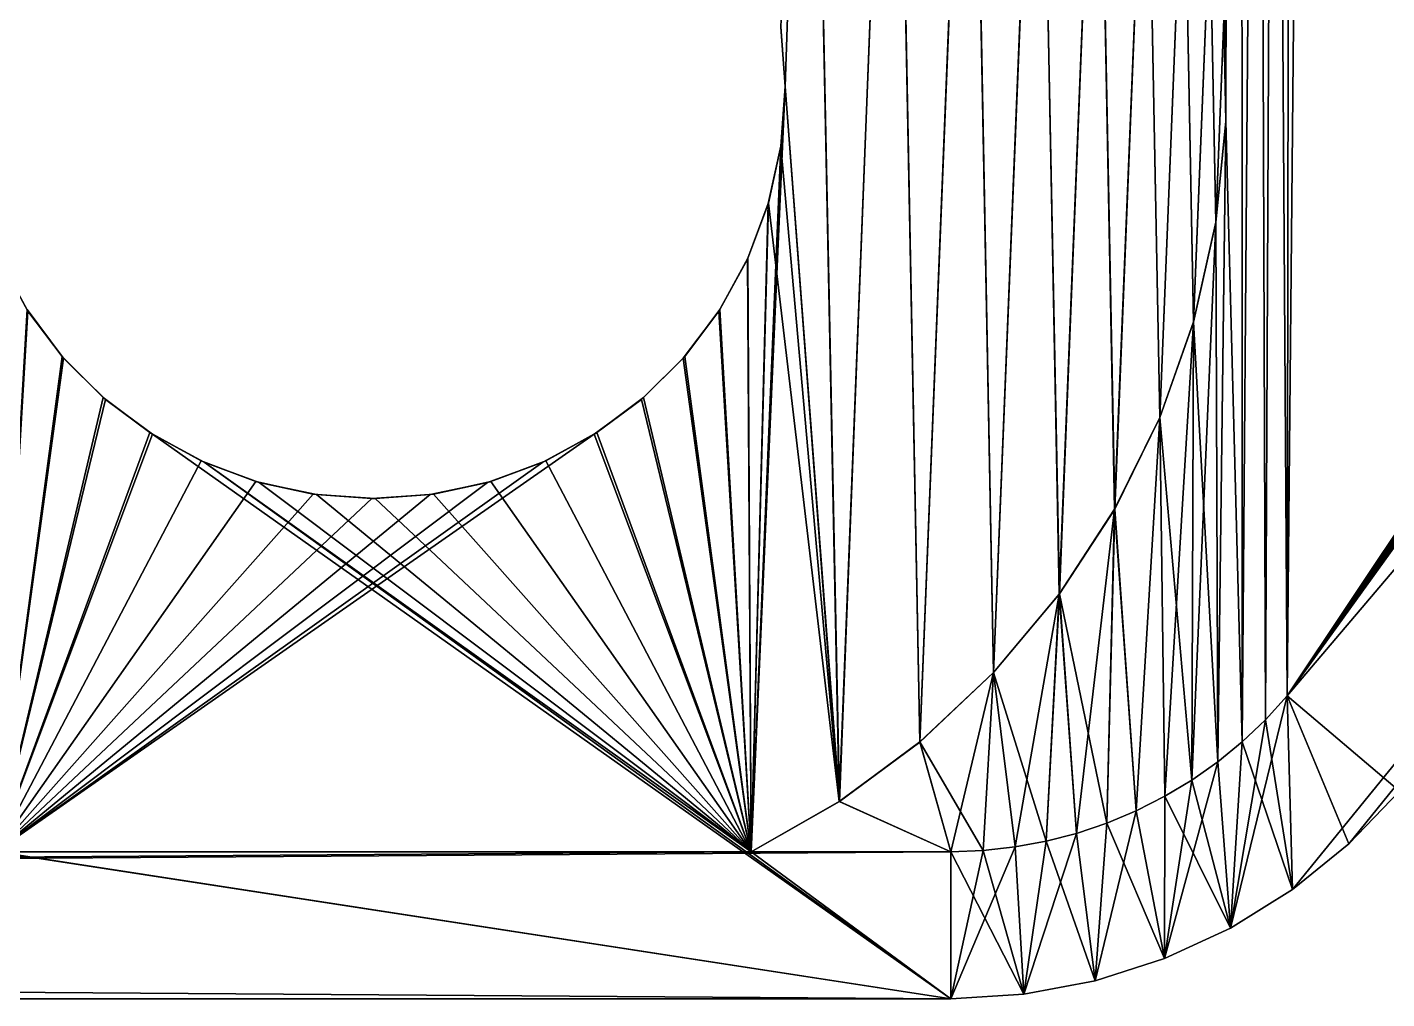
# Model space of a CAD drawing. Header units: metres. Extents: x -0.15 to 4.68, y -0.15 to 1.34.
# Drawn here: x 3.3967 to 3.6278, y -0.15 to 0.0151 of the extents above; entities that cross this region are included whole.
import ezdxf

# ---------------------------------------------------------------- set-up
doc = ezdxf.new("R2010")
doc.units = ezdxf.units.M
doc.header["$LTSCALE"] = 65.185185
for name, color, linetype in [('18', 7, 'CONTINUOUS'), ('19', 7, 'CONTINUOUS'), ('20', 7, 'CONTINUOUS'), ('21', 7, 'CONTINUOUS'), ('22', 7, 'CONTINUOUS'), ('23', 7, 'CONTINUOUS'), ('24', 7, 'CONTINUOUS'), ('60', 7, 'CONTINUOUS'), ('64', 7, 'CONTINUOUS'), ('69', 7, 'CONTINUOUS'), ('70', 7, 'CONTINUOUS'), ('72', 7, 'CONTINUOUS'), ('73', 7, 'CONTINUOUS'), ('74', 7, 'CONTINUOUS'), ('80', 7, 'CONTINUOUS'), ('83', 7, 'CONTINUOUS')]:
    doc.layers.add(name, color=color, linetype=linetype)

msp = doc.modelspace()

# ---------------------------------------------------------------- linework, layer by layer
at = {"layer": '18', "color": 2, "linetype": 'CONTINUOUS'}
for points in [[(3.6001, 0.01648, 0.585), (3.60011, 0.01643, 0.605), (3.60045, -0.00089, 0.585), (3.6001, 0.01648, 0.585)], [(3.60011, 0.01643, 0.605), (3.60044, -0.00093, 0.605), (3.60045, -0.00089, 0.585), (3.60011, 0.01643, 0.605)], [(3.60045, -0.00089, 0.585), (3.60044, -0.00093, 0.605), (3.59872, -0.01802, 0.585), (3.60045, -0.00089, 0.585)], [(3.60044, -0.00093, 0.605), (3.59872, -0.01806, 0.605), (3.59872, -0.01802, 0.585), (3.60044, -0.00093, 0.605)], [(3.59872, -0.01806, 0.605), (3.59493, -0.035, 0.605), (3.59495, -0.03497, 0.585), (3.59872, -0.01806, 0.605)], [(3.59872, -0.01802, 0.585), (3.59872, -0.01806, 0.605), (3.59495, -0.03497, 0.585), (3.59872, -0.01802, 0.585)], [(3.59493, -0.035, 0.605), (3.58921, -0.05124, 0.605), (3.58923, -0.0512, 0.585), (3.59493, -0.035, 0.605)], [(3.59495, -0.03497, 0.585), (3.59493, -0.035, 0.605), (3.58923, -0.0512, 0.585), (3.59495, -0.03497, 0.585)], [(3.58921, -0.05124, 0.605), (3.58153, -0.0668, 0.605), (3.58155, -0.06677, 0.585), (3.58921, -0.05124, 0.605)], [(3.58923, -0.0512, 0.585), (3.58921, -0.05124, 0.605), (3.58155, -0.06677, 0.585), (3.58923, -0.0512, 0.585)], [(3.58153, -0.0668, 0.605), (3.57213, -0.08124, 0.605), (3.57215, -0.08121, 0.585), (3.58153, -0.0668, 0.605)], [(3.58155, -0.06677, 0.585), (3.58153, -0.0668, 0.605), (3.57215, -0.08121, 0.585), (3.58155, -0.06677, 0.585)], [(3.57213, -0.08124, 0.605), (3.56095, -0.09456, 0.605), (3.56098, -0.09453, 0.585), (3.57213, -0.08124, 0.605)], [(3.57215, -0.08121, 0.585), (3.57213, -0.08124, 0.605), (3.56098, -0.09453, 0.585), (3.57215, -0.08121, 0.585)], [(3.56095, -0.09456, 0.605), (3.54843, -0.10637, 0.605), (3.54845, -0.10635, 0.585), (3.56095, -0.09456, 0.605)], [(3.56098, -0.09453, 0.585), (3.56095, -0.09456, 0.605), (3.54845, -0.10635, 0.585), (3.56098, -0.09453, 0.585)], [(3.54843, -0.10637, 0.605), (3.53474, -0.11648, 0.605), (3.53476, -0.11647, 0.585), (3.54843, -0.10637, 0.605)], [(3.54845, -0.10635, 0.585), (3.54843, -0.10637, 0.605), (3.53476, -0.11647, 0.585), (3.54845, -0.10635, 0.585)], [(3.53474, -0.11648, 0.605), (3.5198, -0.125, 0.605), (3.53476, -0.11647, 0.585), (3.53474, -0.11648, 0.605)], [(3.5198, -0.125, 0.605), (3.5198, -0.125, 0.585), (3.53476, -0.11647, 0.585), (3.5198, -0.125, 0.605)]]:
    msp.add_3dface(points, dxfattribs=at)
at = {"layer": '19', "color": 2, "linetype": 'CONTINUOUS'}
for points in [[(3.60045, -0.00089), (3.6001, 0.01648), (3.60011, 0.01643, 0.02), (3.60045, -0.00089)], [(3.60044, -0.00093, 0.02), (3.60045, -0.00089), (3.60011, 0.01643, 0.02), (3.60044, -0.00093, 0.02)], [(3.59872, -0.01802), (3.60045, -0.00089), (3.60044, -0.00093, 0.02), (3.59872, -0.01802)], [(3.59872, -0.01806, 0.02), (3.59872, -0.01802), (3.60044, -0.00093, 0.02), (3.59872, -0.01806, 0.02)], [(3.59493, -0.035, 0.02), (3.59495, -0.03497), (3.59872, -0.01806, 0.02), (3.59493, -0.035, 0.02)], [(3.59495, -0.03497), (3.59872, -0.01802), (3.59872, -0.01806, 0.02), (3.59495, -0.03497)], [(3.58921, -0.05124, 0.02), (3.58923, -0.0512), (3.59493, -0.035, 0.02), (3.58921, -0.05124, 0.02)], [(3.58923, -0.0512), (3.59495, -0.03497), (3.59493, -0.035, 0.02), (3.58923, -0.0512)], [(3.58153, -0.0668, 0.02), (3.58155, -0.06677), (3.58921, -0.05124, 0.02), (3.58153, -0.0668, 0.02)], [(3.58155, -0.06677), (3.58923, -0.0512), (3.58921, -0.05124, 0.02), (3.58155, -0.06677)], [(3.57213, -0.08124, 0.02), (3.57215, -0.08121), (3.58153, -0.0668, 0.02), (3.57213, -0.08124, 0.02)], [(3.57215, -0.08121), (3.58155, -0.06677), (3.58153, -0.0668, 0.02), (3.57215, -0.08121)], [(3.56095, -0.09456, 0.02), (3.56098, -0.09453), (3.57213, -0.08124, 0.02), (3.56095, -0.09456, 0.02)], [(3.56098, -0.09453), (3.57215, -0.08121), (3.57213, -0.08124, 0.02), (3.56098, -0.09453)], [(3.54843, -0.10637, 0.02), (3.54845, -0.10635), (3.56095, -0.09456, 0.02), (3.54843, -0.10637, 0.02)], [(3.54845, -0.10635), (3.56098, -0.09453), (3.56095, -0.09456, 0.02), (3.54845, -0.10635)], [(3.53474, -0.11648, 0.02), (3.53476, -0.11647), (3.54843, -0.10637, 0.02), (3.53474, -0.11648, 0.02)], [(3.53476, -0.11647), (3.54845, -0.10635), (3.54843, -0.10637, 0.02), (3.53476, -0.11647)], [(3.5198, -0.125), (3.53476, -0.11647), (3.5198, -0.125, 0.02), (3.5198, -0.125)], [(3.5198, -0.125, 0.02), (3.53476, -0.11647), (3.53474, -0.11648, 0.02), (3.5198, -0.125, 0.02)]]:
    msp.add_3dface(points, dxfattribs=at)
at = {"layer": '20', "color": 2, "linetype": 'CONTINUOUS'}
for points in [[(3.52557, 0.005, 0.605), (3.52482, 0.01514, 0.605), (3.52557, 0.005), (3.52557, 0.005, 0.605)], [(3.52557, 0.005), (3.52482, 0.01514, 0.605), (3.52482, 0.01511), (3.52557, 0.005)]]:
    msp.add_3dface(points, dxfattribs=at)
at = {"layer": '21', "color": 2, "linetype": 'CONTINUOUS'}
for points in [[(3.52482, -0.00511, 0.605), (3.52557, 0.005, 0.605), (3.52482, -0.00514), (3.52482, -0.00511, 0.605)], [(3.52557, 0.005, 0.605), (3.52557, 0.005), (3.52482, -0.00514), (3.52557, 0.005, 0.605)], [(3.52272, -0.01479, 0.605), (3.52482, -0.00514), (3.52269, -0.01487), (3.52272, -0.01479, 0.605)], [(3.52272, -0.01479, 0.605), (3.52482, -0.00511, 0.605), (3.52482, -0.00514), (3.52272, -0.01479, 0.605)], [(3.5192, -0.02414, 0.605), (3.52269, -0.01487), (3.51913, -0.02431), (3.5192, -0.02414, 0.605)], [(3.5192, -0.02414, 0.605), (3.52272, -0.01479, 0.605), (3.52269, -0.01487), (3.5192, -0.02414, 0.605)], [(3.39202, -0.02431, 0.605), (3.39687, -0.03313, 0.605), (3.39672, -0.03289), (3.39202, -0.02431, 0.605)], [(3.51443, -0.03289, 0.605), (3.51913, -0.02431), (3.51427, -0.03313), (3.51443, -0.03289, 0.605)], [(3.51443, -0.03289, 0.605), (3.5192, -0.02414, 0.605), (3.51913, -0.02431), (3.51443, -0.03289, 0.605)], [(3.39687, -0.03313, 0.605), (3.40267, -0.04083), (3.39672, -0.03289), (3.39687, -0.03313, 0.605)], [(3.39687, -0.03313, 0.605), (3.40293, -0.04112, 0.605), (3.40267, -0.04083), (3.39687, -0.03313, 0.605)], [(3.50848, -0.04083, 0.605), (3.51427, -0.03313), (3.50822, -0.04112), (3.50848, -0.04083, 0.605)], [(3.50848, -0.04083, 0.605), (3.51443, -0.03289, 0.605), (3.51427, -0.03313), (3.50848, -0.04083, 0.605)], [(3.40293, -0.04112, 0.605), (3.40966, -0.04784), (3.40267, -0.04083), (3.40293, -0.04112, 0.605)], [(3.40293, -0.04112, 0.605), (3.41002, -0.04815, 0.605), (3.40966, -0.04784), (3.40293, -0.04112, 0.605)], [(3.50149, -0.04784, 0.605), (3.50822, -0.04112), (3.50112, -0.04815), (3.50149, -0.04784, 0.605)], [(3.50149, -0.04784, 0.605), (3.50848, -0.04083, 0.605), (3.50822, -0.04112), (3.50149, -0.04784, 0.605)], [(3.41002, -0.04815, 0.605), (3.41758, -0.05379), (3.40966, -0.04784), (3.41002, -0.04815, 0.605)], [(3.41002, -0.04815, 0.605), (3.41804, -0.05408, 0.605), (3.41758, -0.05379), (3.41002, -0.04815, 0.605)], [(3.49356, -0.05379, 0.605), (3.50112, -0.04815), (3.4931, -0.05408), (3.49356, -0.05379, 0.605)], [(3.49356, -0.05379, 0.605), (3.50149, -0.04784, 0.605), (3.50112, -0.04815), (3.49356, -0.05379, 0.605)], [(3.41804, -0.05408, 0.605), (3.42628, -0.05857), (3.41758, -0.05379), (3.41804, -0.05408, 0.605)], [(3.41804, -0.05408, 0.605), (3.4268, -0.05881, 0.605), (3.42628, -0.05857), (3.41804, -0.05408, 0.605)], [(3.48487, -0.05857, 0.605), (3.4931, -0.05408), (3.48434, -0.05881), (3.48487, -0.05857, 0.605)], [(3.48487, -0.05857, 0.605), (3.49356, -0.05379, 0.605), (3.4931, -0.05408), (3.48487, -0.05857, 0.605)], [(3.4268, -0.05881, 0.605), (3.43562, -0.06208), (3.42628, -0.05857), (3.4268, -0.05881, 0.605)], [(3.4268, -0.05881, 0.605), (3.43617, -0.06224, 0.605), (3.43562, -0.06208), (3.4268, -0.05881, 0.605)], [(3.47553, -0.06208, 0.605), (3.48434, -0.05881), (3.47498, -0.06224), (3.47553, -0.06208, 0.605)], [(3.47553, -0.06208, 0.605), (3.48487, -0.05857, 0.605), (3.48434, -0.05881), (3.47553, -0.06208, 0.605)], [(3.43617, -0.06224, 0.605), (3.44536, -0.06425), (3.43562, -0.06208), (3.43617, -0.06224, 0.605)], [(3.43617, -0.06224, 0.605), (3.44592, -0.06433, 0.605), (3.44536, -0.06425), (3.43617, -0.06224, 0.605)], [(3.46578, -0.06425, 0.605), (3.47498, -0.06224), (3.46523, -0.06433), (3.46578, -0.06425, 0.605)], [(3.46578, -0.06425, 0.605), (3.47553, -0.06208, 0.605), (3.47498, -0.06224), (3.46578, -0.06425, 0.605)], [(3.44592, -0.06433, 0.605), (3.45529, -0.06499), (3.44536, -0.06425), (3.44592, -0.06433, 0.605)], [(3.44592, -0.06433, 0.605), (3.45585, -0.06499, 0.605), (3.45529, -0.06499), (3.44592, -0.06433, 0.605)], [(3.45585, -0.06499, 0.605), (3.46523, -0.06433), (3.45529, -0.06499), (3.45585, -0.06499, 0.605)], [(3.45585, -0.06499, 0.605), (3.46578, -0.06425, 0.605), (3.46523, -0.06433), (3.45585, -0.06499, 0.605)]]:
    msp.add_3dface(points, dxfattribs=at)
at = {"layer": '22', "color": 2, "linetype": 'CONTINUOUS'}
for points in [[(4.27624, 0.68529), (3.61177, -0.13142), (3.61089, -0.09854), (4.27624, 0.68529)], [(3.62133, -0.12367), (3.61177, -0.13142), (4.27624, 0.68529), (3.62133, -0.12367)], [(3.62995, -0.11471), (3.62133, -0.12367), (4.27624, 0.68529), (3.62995, -0.11471)], [(3.52557, 0.005), (3.52482, 0.01511), (3.52972, 0.12959), (3.52557, 0.005)], [(3.53476, -0.11647), (3.52557, 0.005), (3.52972, 0.12959), (3.53476, -0.11647)], [(3.54401, 0.11991), (3.53476, -0.11647), (3.52972, 0.12959), (3.54401, 0.11991)], [(3.54845, -0.10635), (3.53476, -0.11647), (3.54401, 0.11991), (3.54845, -0.10635)], [(3.55707, 0.10853), (3.54845, -0.10635), (3.54401, 0.11991), (3.55707, 0.10853)], [(3.56098, -0.09453), (3.54845, -0.10635), (3.55707, 0.10853), (3.56098, -0.09453)], [(3.56868, 0.09572), (3.56098, -0.09453), (3.55707, 0.10853), (3.56868, 0.09572)], [(3.57215, -0.08121), (3.56098, -0.09453), (3.56868, 0.09572), (3.57215, -0.08121)], [(3.57867, 0.0816), (3.57215, -0.08121), (3.56868, 0.09572), (3.57867, 0.0816)], [(3.58155, -0.06677), (3.57215, -0.08121), (3.57867, 0.0816), (3.58155, -0.06677)], [(3.58694, 0.06638), (3.58155, -0.06677), (3.57867, 0.0816), (3.58694, 0.06638)], [(3.58923, -0.0512), (3.58155, -0.06677), (3.58694, 0.06638), (3.58923, -0.0512)], [(3.59329, 0.05033), (3.58923, -0.0512), (3.58694, 0.06638), (3.59329, 0.05033)], [(3.59495, -0.03497), (3.58923, -0.0512), (3.59329, 0.05033), (3.59495, -0.03497)], [(3.59773, 0.03355), (3.59495, -0.03497), (3.59329, 0.05033), (3.59773, 0.03355)], [(3.59872, -0.01802), (3.59495, -0.03497), (3.59773, 0.03355), (3.59872, -0.01802)], [(3.6001, 0.01648), (3.59872, -0.01802), (3.59773, 0.03355), (3.6001, 0.01648)], [(3.60045, -0.00089), (3.59872, -0.01802), (3.6001, 0.01648), (3.60045, -0.00089)], [(3.52482, -0.00514), (3.52557, 0.005), (3.5198, -0.125), (3.52482, -0.00514)], [(3.5198, -0.125), (3.52557, 0.005), (3.53476, -0.11647), (3.5198, -0.125)], [(3.52269, -0.01487), (3.52482, -0.00514), (3.5198, -0.125), (3.52269, -0.01487)], [(3.51913, -0.02431), (3.52269, -0.01487), (3.5198, -0.125), (3.51913, -0.02431)], [(3.51427, -0.03313), (3.51913, -0.02431), (3.5198, -0.125), (3.51427, -0.03313)], [(3.39672, -0.03289), (3.40267, -0.04083), (3.39135, -0.125), (3.39672, -0.03289)], [(3.50822, -0.04112), (3.51427, -0.03313), (3.5198, -0.125), (3.50822, -0.04112)], [(3.40267, -0.04083), (3.40966, -0.04784), (3.39135, -0.125), (3.40267, -0.04083)], [(3.50112, -0.04815), (3.50822, -0.04112), (3.5198, -0.125), (3.50112, -0.04815)], [(3.40966, -0.04784), (3.41758, -0.05379), (3.39135, -0.125), (3.40966, -0.04784)], [(3.4931, -0.05408), (3.50112, -0.04815), (3.5198, -0.125), (3.4931, -0.05408)], [(3.41758, -0.05379), (3.42628, -0.05857), (3.39135, -0.125), (3.41758, -0.05379)], [(3.48434, -0.05881), (3.4931, -0.05408), (3.39135, -0.125), (3.48434, -0.05881)], [(3.4931, -0.05408), (3.5198, -0.125), (3.39135, -0.125), (3.4931, -0.05408)], [(3.42628, -0.05857), (3.43562, -0.06208), (3.39135, -0.125), (3.42628, -0.05857)], [(3.47498, -0.06224), (3.48434, -0.05881), (3.39135, -0.125), (3.47498, -0.06224)], [(3.43562, -0.06208), (3.44536, -0.06425), (3.39135, -0.125), (3.43562, -0.06208)], [(3.46523, -0.06433), (3.47498, -0.06224), (3.39135, -0.125), (3.46523, -0.06433)], [(3.44536, -0.06425), (3.45529, -0.06499), (3.39135, -0.125), (3.44536, -0.06425)], [(3.45529, -0.06499), (3.46523, -0.06433), (3.39135, -0.125), (3.45529, -0.06499)], [(3.61177, -0.13142), (3.60124, -0.13798), (3.61089, -0.09854), (3.61177, -0.13142)], [(3.61089, -0.09854), (3.60124, -0.13798), (3.60716, -0.10259), (3.61089, -0.09854)], [(3.60716, -0.10259), (3.60124, -0.13798), (3.60322, -0.10633), (3.60716, -0.10259)], [(3.60322, -0.10633), (3.60124, -0.13798), (3.59906, -0.10973), (3.60322, -0.10633)], [(3.60124, -0.13798), (3.59003, -0.14317), (3.59906, -0.10973), (3.60124, -0.13798)], [(3.59906, -0.10973), (3.59003, -0.14317), (3.59469, -0.11282), (3.59906, -0.10973)], [(3.59469, -0.11282), (3.59003, -0.14317), (3.59007, -0.11559), (3.59469, -0.11282)], [(3.59007, -0.11559), (3.59003, -0.14317), (3.58521, -0.11805), (3.59007, -0.11559)], [(3.59003, -0.14317), (3.57822, -0.14695), (3.58521, -0.11805), (3.59003, -0.14317)], [(3.58521, -0.11805), (3.57822, -0.14695), (3.58019, -0.12016), (3.58521, -0.11805)], [(3.57822, -0.14695), (3.56613, -0.14922), (3.57509, -0.12189), (3.57822, -0.14695)], [(3.57509, -0.12189), (3.56613, -0.14922), (3.56991, -0.12323), (3.57509, -0.12189)], [(3.58019, -0.12016), (3.57822, -0.14695), (3.57509, -0.12189), (3.58019, -0.12016)], [(3.56613, -0.14922), (3.55372, -0.15), (3.56462, -0.12419), (3.56613, -0.14922)], [(3.56462, -0.12419), (3.55372, -0.15), (3.55922, -0.12478), (3.56462, -0.12419)], [(3.56991, -0.12323), (3.56613, -0.14922), (3.56462, -0.12419), (3.56991, -0.12323)], [(3.55372, -0.15), (0, -0.15), (3.55372, -0.125), (3.55372, -0.15)], [(3.55372, -0.125), (0, -0.15), (3.5198, -0.125), (3.55372, -0.125)], [(3.5198, -0.125), (0, -0.15), (3.39135, -0.125), (3.5198, -0.125)], [(3.55372, -0.15), (3.55372, -0.125), (3.55922, -0.12478), (3.55372, -0.15)]]:
    msp.add_3dface(points, dxfattribs=at)
at = {"layer": '23', "color": 2, "linetype": 'CONTINUOUS'}
for points in [[(3.55372, -0.125), (3.5198, -0.125), (3.55372, -0.125, 0.02), (3.55372, -0.125)], [(3.5198, -0.125), (3.5198, -0.125, 0.02), (3.55372, -0.125, 0.02), (3.5198, -0.125)]]:
    msp.add_3dface(points, dxfattribs=at)
at = {"layer": '24', "color": 2, "linetype": 'CONTINUOUS'}
for points in [[(3.61089, -0.09854, 0.605), (3.62995, -0.11471, 0.605), (4.27624, 0.68529, 0.605), (3.61089, -0.09854, 0.605)], [(3.52482, 0.01514, 0.605), (3.52557, 0.005, 0.605), (3.52977, 0.12956, 0.605), (3.52482, 0.01514, 0.605)], [(3.52977, 0.12956, 0.605), (3.52557, 0.005, 0.605), (3.53474, -0.11648, 0.605), (3.52977, 0.12956, 0.605)], [(3.54406, 0.11987, 0.605), (3.52977, 0.12956, 0.605), (3.53474, -0.11648, 0.605), (3.54406, 0.11987, 0.605)], [(3.54843, -0.10637, 0.605), (3.54406, 0.11987, 0.605), (3.53474, -0.11648, 0.605), (3.54843, -0.10637, 0.605)], [(3.55712, 0.10849, 0.605), (3.54406, 0.11987, 0.605), (3.54843, -0.10637, 0.605), (3.55712, 0.10849, 0.605)], [(3.56095, -0.09456, 0.605), (3.55712, 0.10849, 0.605), (3.54843, -0.10637, 0.605), (3.56095, -0.09456, 0.605)], [(3.56872, 0.09567, 0.605), (3.55712, 0.10849, 0.605), (3.56095, -0.09456, 0.605), (3.56872, 0.09567, 0.605)], [(3.57213, -0.08124, 0.605), (3.56872, 0.09567, 0.605), (3.56095, -0.09456, 0.605), (3.57213, -0.08124, 0.605)], [(3.5787, 0.08155, 0.605), (3.56872, 0.09567, 0.605), (3.57213, -0.08124, 0.605), (3.5787, 0.08155, 0.605)], [(3.58153, -0.0668, 0.605), (3.5787, 0.08155, 0.605), (3.57213, -0.08124, 0.605), (3.58153, -0.0668, 0.605)], [(3.58697, 0.06632, 0.605), (3.5787, 0.08155, 0.605), (3.58153, -0.0668, 0.605), (3.58697, 0.06632, 0.605)], [(3.58921, -0.05124, 0.605), (3.58697, 0.06632, 0.605), (3.58153, -0.0668, 0.605), (3.58921, -0.05124, 0.605)], [(3.59331, 0.05027, 0.605), (3.58697, 0.06632, 0.605), (3.58921, -0.05124, 0.605), (3.59331, 0.05027, 0.605)], [(3.59493, -0.035, 0.605), (3.59331, 0.05027, 0.605), (3.58921, -0.05124, 0.605), (3.59493, -0.035, 0.605)], [(3.59774, 0.03349, 0.605), (3.59331, 0.05027, 0.605), (3.59493, -0.035, 0.605), (3.59774, 0.03349, 0.605)], [(3.59872, -0.01806, 0.605), (3.59774, 0.03349, 0.605), (3.59493, -0.035, 0.605), (3.59872, -0.01806, 0.605)], [(3.60011, 0.01643, 0.605), (3.59774, 0.03349, 0.605), (3.59872, -0.01806, 0.605), (3.60011, 0.01643, 0.605)], [(3.60044, -0.00093, 0.605), (3.60011, 0.01643, 0.605), (3.59872, -0.01806, 0.605), (3.60044, -0.00093, 0.605)], [(3.52557, 0.005, 0.605), (3.52482, -0.00511, 0.605), (3.53474, -0.11648, 0.605), (3.52557, 0.005, 0.605)], [(3.52482, -0.00511, 0.605), (3.52272, -0.01479, 0.605), (3.53474, -0.11648, 0.605), (3.52482, -0.00511, 0.605)], [(3.52272, -0.01479, 0.605), (3.5192, -0.02414, 0.605), (3.5198, -0.125, 0.605), (3.52272, -0.01479, 0.605)], [(3.53474, -0.11648, 0.605), (3.52272, -0.01479, 0.605), (3.5198, -0.125, 0.605), (3.53474, -0.11648, 0.605)], [(3.39687, -0.03313, 0.605), (3.39202, -0.02431, 0.605), (3.39135, -0.125, 0.605), (3.39687, -0.03313, 0.605)], [(3.5192, -0.02414, 0.605), (3.51443, -0.03289, 0.605), (3.5198, -0.125, 0.605), (3.5192, -0.02414, 0.605)], [(3.40293, -0.04112, 0.605), (3.39687, -0.03313, 0.605), (3.39135, -0.125, 0.605), (3.40293, -0.04112, 0.605)], [(3.51443, -0.03289, 0.605), (3.50848, -0.04083, 0.605), (3.5198, -0.125, 0.605), (3.51443, -0.03289, 0.605)], [(3.41002, -0.04815, 0.605), (3.40293, -0.04112, 0.605), (3.39135, -0.125, 0.605), (3.41002, -0.04815, 0.605)], [(3.50848, -0.04083, 0.605), (3.50149, -0.04784, 0.605), (3.5198, -0.125, 0.605), (3.50848, -0.04083, 0.605)], [(3.41804, -0.05408, 0.605), (3.41002, -0.04815, 0.605), (3.39135, -0.125, 0.605), (3.41804, -0.05408, 0.605)], [(3.50149, -0.04784, 0.605), (3.49356, -0.05379, 0.605), (3.5198, -0.125, 0.605), (3.50149, -0.04784, 0.605)], [(3.55372, -0.15, 0.605), (3.41804, -0.05408, 0.605), (3.39135, -0.125, 0.605), (3.55372, -0.15, 0.605)], [(3.41804, -0.05408, 0.605), (3.55372, -0.15, 0.605), (3.4268, -0.05881, 0.605), (3.41804, -0.05408, 0.605)], [(3.49356, -0.05379, 0.605), (3.48487, -0.05857, 0.605), (3.5198, -0.125, 0.605), (3.49356, -0.05379, 0.605)], [(3.4268, -0.05881, 0.605), (3.55372, -0.15, 0.605), (3.5198, -0.125, 0.605), (3.4268, -0.05881, 0.605)], [(3.43617, -0.06224, 0.605), (3.4268, -0.05881, 0.605), (3.5198, -0.125, 0.605), (3.43617, -0.06224, 0.605)], [(3.48487, -0.05857, 0.605), (3.47553, -0.06208, 0.605), (3.5198, -0.125, 0.605), (3.48487, -0.05857, 0.605)], [(3.44592, -0.06433, 0.605), (3.43617, -0.06224, 0.605), (3.5198, -0.125, 0.605), (3.44592, -0.06433, 0.605)], [(3.47553, -0.06208, 0.605), (3.46578, -0.06425, 0.605), (3.5198, -0.125, 0.605), (3.47553, -0.06208, 0.605)], [(3.45585, -0.06499, 0.605), (3.44592, -0.06433, 0.605), (3.5198, -0.125, 0.605), (3.45585, -0.06499, 0.605)], [(3.46578, -0.06425, 0.605), (3.45585, -0.06499, 0.605), (3.5198, -0.125, 0.605), (3.46578, -0.06425, 0.605)], [(3.60716, -0.10259, 0.605), (3.61177, -0.13142, 0.605), (3.61089, -0.09854, 0.605), (3.60716, -0.10259, 0.605)], [(3.62133, -0.12367, 0.605), (3.62995, -0.11471, 0.605), (3.61089, -0.09854, 0.605), (3.62133, -0.12367, 0.605)], [(3.61177, -0.13142, 0.605), (3.62133, -0.12367, 0.605), (3.61089, -0.09854, 0.605), (3.61177, -0.13142, 0.605)], [(3.60322, -0.10633, 0.605), (3.61177, -0.13142, 0.605), (3.60716, -0.10259, 0.605), (3.60322, -0.10633, 0.605)], [(3.59906, -0.10973, 0.605), (3.60124, -0.13798, 0.605), (3.60322, -0.10633, 0.605), (3.59906, -0.10973, 0.605)], [(3.60124, -0.13798, 0.605), (3.61177, -0.13142, 0.605), (3.60322, -0.10633, 0.605), (3.60124, -0.13798, 0.605)], [(3.59469, -0.11282, 0.605), (3.60124, -0.13798, 0.605), (3.59906, -0.10973, 0.605), (3.59469, -0.11282, 0.605)], [(3.59007, -0.11559, 0.605), (3.60124, -0.13798, 0.605), (3.59469, -0.11282, 0.605), (3.59007, -0.11559, 0.605)], [(3.58521, -0.11805, 0.605), (3.59003, -0.14317, 0.605), (3.59007, -0.11559, 0.605), (3.58521, -0.11805, 0.605)], [(3.59003, -0.14317, 0.605), (3.60124, -0.13798, 0.605), (3.59007, -0.11559, 0.605), (3.59003, -0.14317, 0.605)], [(3.58019, -0.12016, 0.605), (3.59003, -0.14317, 0.605), (3.58521, -0.11805, 0.605), (3.58019, -0.12016, 0.605)], [(3.56991, -0.12323, 0.605), (3.57822, -0.14695, 0.605), (3.57509, -0.12189, 0.605), (3.56991, -0.12323, 0.605)], [(3.57509, -0.12189, 0.605), (3.57822, -0.14695, 0.605), (3.58019, -0.12016, 0.605), (3.57509, -0.12189, 0.605)], [(3.57822, -0.14695, 0.605), (3.59003, -0.14317, 0.605), (3.58019, -0.12016, 0.605), (3.57822, -0.14695, 0.605)], [(3.55922, -0.12478, 0.605), (3.56613, -0.14922, 0.605), (3.56462, -0.12419, 0.605), (3.55922, -0.12478, 0.605)], [(3.56462, -0.12419, 0.605), (3.56613, -0.14922, 0.605), (3.56991, -0.12323, 0.605), (3.56462, -0.12419, 0.605)], [(3.56613, -0.14922, 0.605), (3.57822, -0.14695, 0.605), (3.56991, -0.12323, 0.605), (3.56613, -0.14922, 0.605)], [(0, -0.15, 0.605), (3.55372, -0.15, 0.605), (0, -0.125, 0.605), (0, -0.15, 0.605)], [(0, -0.125, 0.605), (3.55372, -0.15, 0.605), (3.39135, -0.125, 0.605), (0, -0.125, 0.605)], [(3.5198, -0.125, 0.605), (3.55372, -0.15, 0.605), (3.55372, -0.125, 0.605), (3.5198, -0.125, 0.605)], [(3.55372, -0.125, 0.605), (3.56613, -0.14922, 0.605), (3.55922, -0.12478, 0.605), (3.55372, -0.125, 0.605)], [(3.55372, -0.15, 0.605), (3.56613, -0.14922, 0.605), (3.55372, -0.125, 0.605), (3.55372, -0.15, 0.605)]]:
    msp.add_3dface(points, dxfattribs=at)
at = {"layer": '60', "color": 2, "linetype": 'CONTINUOUS'}
for points in [[(3.60044, -0.00093, 0.02), (3.60011, 0.01643, 0.02), (3.60293, 1.10872, 0.02), (3.60044, -0.00093, 0.02)], [(3.60322, -0.10633, 0.02), (3.60044, -0.00093, 0.02), (3.60293, 1.10872, 0.02), (3.60322, -0.10633, 0.02)], [(3.61268, 1.10674, 0.02), (3.60322, -0.10633, 0.02), (3.60293, 1.10872, 0.02), (3.61268, 1.10674, 0.02)], [(3.60716, -0.10259, 0.02), (3.60322, -0.10633, 0.02), (3.61268, 1.10674, 0.02), (3.60716, -0.10259, 0.02)], [(3.61089, -0.09854, 0.02), (3.60716, -0.10259, 0.02), (3.61268, 1.10674, 0.02), (3.61089, -0.09854, 0.02)], [(3.62218, 1.10345, 0.02), (3.61089, -0.09854, 0.02), (3.61268, 1.10674, 0.02), (3.62218, 1.10345, 0.02)], [(4.23902, 0.84207, 0.02), (3.61089, -0.09854, 0.02), (3.62218, 1.10345, 0.02), (4.23902, 0.84207, 0.02)], [(4.24522, 0.83916, 0.02), (3.61089, -0.09854, 0.02), (4.23902, 0.84207, 0.02), (4.24522, 0.83916, 0.02)], [(4.25115, 0.83591, 0.02), (3.61089, -0.09854, 0.02), (4.24522, 0.83916, 0.02), (4.25115, 0.83591, 0.02)], [(4.25678, 0.83231, 0.02), (3.61089, -0.09854, 0.02), (4.25115, 0.83591, 0.02), (4.25678, 0.83231, 0.02)], [(4.26213, 0.82836, 0.02), (3.61089, -0.09854, 0.02), (4.25678, 0.83231, 0.02), (4.26213, 0.82836, 0.02)], [(4.26721, 0.82404, 0.02), (3.61089, -0.09854, 0.02), (4.26213, 0.82836, 0.02), (4.26721, 0.82404, 0.02)], [(4.27203, 0.81935, 0.02), (3.61089, -0.09854, 0.02), (4.26721, 0.82404, 0.02), (4.27203, 0.81935, 0.02)], [(4.27624, 0.68529, 0.02), (3.61089, -0.09854, 0.02), (4.27203, 0.81935, 0.02), (4.27624, 0.68529, 0.02)], [(3.59872, -0.01806, 0.02), (3.60044, -0.00093, 0.02), (3.59906, -0.10973, 0.02), (3.59872, -0.01806, 0.02)], [(3.59906, -0.10973, 0.02), (3.60044, -0.00093, 0.02), (3.60322, -0.10633, 0.02), (3.59906, -0.10973, 0.02)], [(3.59493, -0.035, 0.02), (3.59872, -0.01806, 0.02), (3.59469, -0.11282, 0.02), (3.59493, -0.035, 0.02)], [(3.59469, -0.11282, 0.02), (3.59872, -0.01806, 0.02), (3.59906, -0.10973, 0.02), (3.59469, -0.11282, 0.02)], [(3.58921, -0.05124, 0.02), (3.59493, -0.035, 0.02), (3.59007, -0.11559, 0.02), (3.58921, -0.05124, 0.02)], [(3.59007, -0.11559, 0.02), (3.59493, -0.035, 0.02), (3.59469, -0.11282, 0.02), (3.59007, -0.11559, 0.02)], [(3.58153, -0.0668, 0.02), (3.58921, -0.05124, 0.02), (3.58521, -0.11805, 0.02), (3.58153, -0.0668, 0.02)], [(3.58521, -0.11805, 0.02), (3.58921, -0.05124, 0.02), (3.59007, -0.11559, 0.02), (3.58521, -0.11805, 0.02)], [(3.57213, -0.08124, 0.02), (3.58153, -0.0668, 0.02), (3.57509, -0.12189, 0.02), (3.57213, -0.08124, 0.02)], [(3.57509, -0.12189, 0.02), (3.58153, -0.0668, 0.02), (3.58019, -0.12016, 0.02), (3.57509, -0.12189, 0.02)], [(3.58019, -0.12016, 0.02), (3.58153, -0.0668, 0.02), (3.58521, -0.11805, 0.02), (3.58019, -0.12016, 0.02)], [(3.56095, -0.09456, 0.02), (3.57213, -0.08124, 0.02), (3.56462, -0.12419, 0.02), (3.56095, -0.09456, 0.02)], [(3.56462, -0.12419, 0.02), (3.57213, -0.08124, 0.02), (3.56991, -0.12323, 0.02), (3.56462, -0.12419, 0.02)], [(3.56991, -0.12323, 0.02), (3.57213, -0.08124, 0.02), (3.57509, -0.12189, 0.02), (3.56991, -0.12323, 0.02)], [(3.55372, -0.125, 0.02), (3.54843, -0.10637, 0.02), (3.56095, -0.09456, 0.02), (3.55372, -0.125, 0.02)], [(3.55372, -0.125, 0.02), (3.56095, -0.09456, 0.02), (3.55922, -0.12478, 0.02), (3.55372, -0.125, 0.02)], [(3.55922, -0.12478, 0.02), (3.56095, -0.09456, 0.02), (3.56462, -0.12419, 0.02), (3.55922, -0.12478, 0.02)], [(3.55372, -0.125, 0.02), (3.53474, -0.11648, 0.02), (3.54843, -0.10637, 0.02), (3.55372, -0.125, 0.02)], [(3.55372, -0.125, 0.02), (3.5198, -0.125, 0.02), (3.53474, -0.11648, 0.02), (3.55372, -0.125, 0.02)]]:
    msp.add_3dface(points, dxfattribs=at)
at = {"layer": '64', "color": 2, "linetype": 'CONTINUOUS'}
for points in [[(3.60293, 1.10872, 0.585), (3.59292, 1.10939, 0.585), (3.60045, -0.00089, 0.585), (3.60293, 1.10872, 0.585)], [(3.59292, 1.10939, 0.585), (3.6001, 0.01648, 0.585), (3.60045, -0.00089, 0.585), (3.59292, 1.10939, 0.585)], [(3.60322, -0.10633, 0.585), (3.60293, 1.10872, 0.585), (3.60045, -0.00089, 0.585), (3.60322, -0.10633, 0.585)], [(3.61268, 1.10674, 0.585), (3.60293, 1.10872, 0.585), (3.61089, -0.09854, 0.585), (3.61268, 1.10674, 0.585)], [(3.61089, -0.09854, 0.585), (3.60293, 1.10872, 0.585), (3.60716, -0.10259, 0.585), (3.61089, -0.09854, 0.585)], [(3.60293, 1.10872, 0.585), (3.60322, -0.10633, 0.585), (3.60716, -0.10259, 0.585), (3.60293, 1.10872, 0.585)], [(4.27624, 0.68529, 0.585), (3.61268, 1.10674, 0.585), (3.61089, -0.09854, 0.585), (4.27624, 0.68529, 0.585)], [(3.59906, -0.10973, 0.585), (3.60045, -0.00089, 0.585), (3.59872, -0.01802, 0.585), (3.59906, -0.10973, 0.585)], [(3.59906, -0.10973, 0.585), (3.60322, -0.10633, 0.585), (3.60045, -0.00089, 0.585), (3.59906, -0.10973, 0.585)], [(3.59906, -0.10973, 0.585), (3.59872, -0.01802, 0.585), (3.59495, -0.03497, 0.585), (3.59906, -0.10973, 0.585)], [(3.59469, -0.11282, 0.585), (3.59495, -0.03497, 0.585), (3.58923, -0.0512, 0.585), (3.59469, -0.11282, 0.585)], [(3.59469, -0.11282, 0.585), (3.59906, -0.10973, 0.585), (3.59495, -0.03497, 0.585), (3.59469, -0.11282, 0.585)], [(3.58521, -0.11805, 0.585), (3.58923, -0.0512, 0.585), (3.58155, -0.06677, 0.585), (3.58521, -0.11805, 0.585)], [(3.58521, -0.11805, 0.585), (3.59007, -0.11559, 0.585), (3.58923, -0.0512, 0.585), (3.58521, -0.11805, 0.585)], [(3.59007, -0.11559, 0.585), (3.59469, -0.11282, 0.585), (3.58923, -0.0512, 0.585), (3.59007, -0.11559, 0.585)], [(3.58019, -0.12016, 0.585), (3.58155, -0.06677, 0.585), (3.57215, -0.08121, 0.585), (3.58019, -0.12016, 0.585)], [(3.58019, -0.12016, 0.585), (3.58521, -0.11805, 0.585), (3.58155, -0.06677, 0.585), (3.58019, -0.12016, 0.585)], [(3.56991, -0.12323, 0.585), (3.57215, -0.08121, 0.585), (3.56098, -0.09453, 0.585), (3.56991, -0.12323, 0.585)], [(3.56991, -0.12323, 0.585), (3.57509, -0.12189, 0.585), (3.57215, -0.08121, 0.585), (3.56991, -0.12323, 0.585)], [(3.57509, -0.12189, 0.585), (3.58019, -0.12016, 0.585), (3.57215, -0.08121, 0.585), (3.57509, -0.12189, 0.585)], [(3.55922, -0.12478, 0.585), (3.56098, -0.09453, 0.585), (3.54845, -0.10635, 0.585), (3.55922, -0.12478, 0.585)], [(3.55922, -0.12478, 0.585), (3.56462, -0.12419, 0.585), (3.56098, -0.09453, 0.585), (3.55922, -0.12478, 0.585)], [(3.56462, -0.12419, 0.585), (3.56991, -0.12323, 0.585), (3.56098, -0.09453, 0.585), (3.56462, -0.12419, 0.585)], [(3.55372, -0.125, 0.585), (3.54845, -0.10635, 0.585), (3.53476, -0.11647, 0.585), (3.55372, -0.125, 0.585)], [(3.55372, -0.125, 0.585), (3.55922, -0.12478, 0.585), (3.54845, -0.10635, 0.585), (3.55372, -0.125, 0.585)], [(3.5198, -0.125, 0.585), (3.55372, -0.125, 0.585), (3.53476, -0.11647, 0.585), (3.5198, -0.125, 0.585)]]:
    msp.add_3dface(points, dxfattribs=at)
at = {"layer": '69', "color": 2, "linetype": 'CONTINUOUS'}
for points in [[(4.27624, 0.68529), (3.61089, -0.09854), (4.27624, 0.68529, 0.02), (4.27624, 0.68529)], [(3.61089, -0.09854), (3.61089, -0.09854, 0.02), (4.27624, 0.68529, 0.02), (3.61089, -0.09854)]]:
    msp.add_3dface(points, dxfattribs=at)
at = {"layer": '70', "color": 2, "linetype": 'CONTINUOUS'}
for points in [[(3.61089, -0.09854), (3.60716, -0.10259), (3.61089, -0.09854, 0.02), (3.61089, -0.09854)], [(3.60716, -0.10259), (3.60716, -0.10259, 0.02), (3.61089, -0.09854, 0.02), (3.60716, -0.10259)], [(3.60716, -0.10259), (3.60322, -0.10633), (3.60716, -0.10259, 0.02), (3.60716, -0.10259)], [(3.60322, -0.10633), (3.60322, -0.10633, 0.02), (3.60716, -0.10259, 0.02), (3.60322, -0.10633)], [(3.60322, -0.10633), (3.59906, -0.10973), (3.60322, -0.10633, 0.02), (3.60322, -0.10633)], [(3.59906, -0.10973), (3.59906, -0.10973, 0.02), (3.60322, -0.10633, 0.02), (3.59906, -0.10973)], [(3.59906, -0.10973), (3.59469, -0.11282), (3.59906, -0.10973, 0.02), (3.59906, -0.10973)], [(3.59469, -0.11282), (3.59469, -0.11282, 0.02), (3.59906, -0.10973, 0.02), (3.59469, -0.11282)], [(3.59469, -0.11282), (3.59007, -0.11559), (3.59469, -0.11282, 0.02), (3.59469, -0.11282)], [(3.59007, -0.11559), (3.59007, -0.11559, 0.02), (3.59469, -0.11282, 0.02), (3.59007, -0.11559)], [(3.59007, -0.11559), (3.58521, -0.11805), (3.59007, -0.11559, 0.02), (3.59007, -0.11559)], [(3.58521, -0.11805), (3.58521, -0.11805, 0.02), (3.59007, -0.11559, 0.02), (3.58521, -0.11805)], [(3.58521, -0.11805), (3.58019, -0.12016), (3.58521, -0.11805, 0.02), (3.58521, -0.11805)], [(3.58019, -0.12016), (3.58019, -0.12016, 0.02), (3.58521, -0.11805, 0.02), (3.58019, -0.12016)], [(3.57509, -0.12189), (3.56991, -0.12323), (3.57509, -0.12189, 0.02), (3.57509, -0.12189)], [(3.56991, -0.12323), (3.56991, -0.12323, 0.02), (3.57509, -0.12189, 0.02), (3.56991, -0.12323)], [(3.58019, -0.12016), (3.57509, -0.12189), (3.58019, -0.12016, 0.02), (3.58019, -0.12016)], [(3.57509, -0.12189), (3.57509, -0.12189, 0.02), (3.58019, -0.12016, 0.02), (3.57509, -0.12189)], [(3.56462, -0.12419), (3.55922, -0.12478), (3.56462, -0.12419, 0.02), (3.56462, -0.12419)], [(3.55922, -0.12478), (3.55922, -0.12478, 0.02), (3.56462, -0.12419, 0.02), (3.55922, -0.12478)], [(3.56991, -0.12323), (3.56462, -0.12419), (3.56991, -0.12323, 0.02), (3.56991, -0.12323)], [(3.56462, -0.12419), (3.56462, -0.12419, 0.02), (3.56991, -0.12323, 0.02), (3.56462, -0.12419)], [(3.55922, -0.12478), (3.55372, -0.125), (3.55922, -0.12478, 0.02), (3.55922, -0.12478)], [(3.55372, -0.125), (3.55372, -0.125, 0.02), (3.55922, -0.12478, 0.02), (3.55372, -0.125)]]:
    msp.add_3dface(points, dxfattribs=at)
at = {"layer": '72', "color": 2, "linetype": 'CONTINUOUS'}
for points in [[(3.5198, -0.125, 0.605), (3.55372, -0.125, 0.605), (3.5198, -0.125, 0.585), (3.5198, -0.125, 0.605)], [(3.55372, -0.125, 0.605), (3.55372, -0.125, 0.585), (3.5198, -0.125, 0.585), (3.55372, -0.125, 0.605)]]:
    msp.add_3dface(points, dxfattribs=at)
at = {"layer": '73', "color": 2, "linetype": 'CONTINUOUS'}
for points in [[(3.60716, -0.10259, 0.605), (3.61089, -0.09854, 0.605), (3.60716, -0.10259, 0.585), (3.60716, -0.10259, 0.605)], [(3.61089, -0.09854, 0.605), (3.61089, -0.09854, 0.585), (3.60716, -0.10259, 0.585), (3.61089, -0.09854, 0.605)], [(3.60322, -0.10633, 0.605), (3.60716, -0.10259, 0.605), (3.60322, -0.10633, 0.585), (3.60322, -0.10633, 0.605)], [(3.60322, -0.10633, 0.585), (3.60716, -0.10259, 0.605), (3.60716, -0.10259, 0.585), (3.60322, -0.10633, 0.585)], [(3.59906, -0.10973, 0.605), (3.60322, -0.10633, 0.605), (3.59906, -0.10973, 0.585), (3.59906, -0.10973, 0.605)], [(3.59906, -0.10973, 0.585), (3.60322, -0.10633, 0.605), (3.60322, -0.10633, 0.585), (3.59906, -0.10973, 0.585)], [(3.59469, -0.11282, 0.605), (3.59906, -0.10973, 0.605), (3.59469, -0.11282, 0.585), (3.59469, -0.11282, 0.605)], [(3.59469, -0.11282, 0.585), (3.59906, -0.10973, 0.605), (3.59906, -0.10973, 0.585), (3.59469, -0.11282, 0.585)], [(3.59007, -0.11559, 0.605), (3.59469, -0.11282, 0.605), (3.59007, -0.11559, 0.585), (3.59007, -0.11559, 0.605)], [(3.59007, -0.11559, 0.585), (3.59469, -0.11282, 0.605), (3.59469, -0.11282, 0.585), (3.59007, -0.11559, 0.585)], [(3.58521, -0.11805, 0.605), (3.59007, -0.11559, 0.605), (3.58521, -0.11805, 0.585), (3.58521, -0.11805, 0.605)], [(3.58521, -0.11805, 0.585), (3.59007, -0.11559, 0.605), (3.59007, -0.11559, 0.585), (3.58521, -0.11805, 0.585)], [(3.58019, -0.12016, 0.605), (3.58521, -0.11805, 0.605), (3.58019, -0.12016, 0.585), (3.58019, -0.12016, 0.605)], [(3.58019, -0.12016, 0.585), (3.58521, -0.11805, 0.605), (3.58521, -0.11805, 0.585), (3.58019, -0.12016, 0.585)], [(3.56991, -0.12323, 0.605), (3.57509, -0.12189, 0.605), (3.56991, -0.12323, 0.585), (3.56991, -0.12323, 0.605)], [(3.56991, -0.12323, 0.585), (3.57509, -0.12189, 0.605), (3.57509, -0.12189, 0.585), (3.56991, -0.12323, 0.585)], [(3.57509, -0.12189, 0.605), (3.58019, -0.12016, 0.605), (3.57509, -0.12189, 0.585), (3.57509, -0.12189, 0.605)], [(3.57509, -0.12189, 0.585), (3.58019, -0.12016, 0.605), (3.58019, -0.12016, 0.585), (3.57509, -0.12189, 0.585)], [(3.55922, -0.12478, 0.605), (3.56462, -0.12419, 0.605), (3.55922, -0.12478, 0.585), (3.55922, -0.12478, 0.605)], [(3.55922, -0.12478, 0.585), (3.56462, -0.12419, 0.605), (3.56462, -0.12419, 0.585), (3.55922, -0.12478, 0.585)], [(3.56462, -0.12419, 0.605), (3.56991, -0.12323, 0.605), (3.56462, -0.12419, 0.585), (3.56462, -0.12419, 0.605)], [(3.56462, -0.12419, 0.585), (3.56991, -0.12323, 0.605), (3.56991, -0.12323, 0.585), (3.56462, -0.12419, 0.585)], [(3.55372, -0.125, 0.605), (3.55922, -0.12478, 0.605), (3.55372, -0.125, 0.585), (3.55372, -0.125, 0.605)], [(3.55372, -0.125, 0.585), (3.55922, -0.12478, 0.605), (3.55922, -0.12478, 0.585), (3.55372, -0.125, 0.585)]]:
    msp.add_3dface(points, dxfattribs=at)
at = {"layer": '74', "color": 2, "linetype": 'CONTINUOUS'}
for points in [[(3.61089, -0.09854, 0.605), (4.27624, 0.68529, 0.605), (3.61089, -0.09854, 0.585), (3.61089, -0.09854, 0.605)], [(4.27624, 0.68529, 0.605), (4.27624, 0.68529, 0.585), (3.61089, -0.09854, 0.585), (4.27624, 0.68529, 0.605)]]:
    msp.add_3dface(points, dxfattribs=at)
at = {"layer": '80', "color": 2, "linetype": 'CONTINUOUS'}
for points in [[(3.62995, -0.11471), (3.62995, -0.11471, 0.605), (3.62133, -0.12367, 0.605), (3.62995, -0.11471)], [(3.62995, -0.11471), (3.62133, -0.12367, 0.605), (3.62133, -0.12367), (3.62995, -0.11471)], [(3.62133, -0.12367, 0.605), (3.61177, -0.13142, 0.605), (3.62133, -0.12367), (3.62133, -0.12367, 0.605)], [(3.61177, -0.13142, 0.605), (3.61177, -0.13142), (3.62133, -0.12367), (3.61177, -0.13142, 0.605)], [(3.61177, -0.13142, 0.605), (3.60124, -0.13798, 0.605), (3.61177, -0.13142), (3.61177, -0.13142, 0.605)], [(3.60124, -0.13798, 0.605), (3.60124, -0.13798), (3.61177, -0.13142), (3.60124, -0.13798, 0.605)], [(3.60124, -0.13798, 0.605), (3.59003, -0.14317, 0.605), (3.60124, -0.13798), (3.60124, -0.13798, 0.605)], [(3.59003, -0.14317, 0.605), (3.59003, -0.14317), (3.60124, -0.13798), (3.59003, -0.14317, 0.605)], [(3.59003, -0.14317, 0.605), (3.57822, -0.14695, 0.605), (3.59003, -0.14317), (3.59003, -0.14317, 0.605)], [(3.57822, -0.14695, 0.605), (3.57822, -0.14695), (3.59003, -0.14317), (3.57822, -0.14695, 0.605)], [(3.57822, -0.14695, 0.605), (3.56613, -0.14922, 0.605), (3.57822, -0.14695), (3.57822, -0.14695, 0.605)], [(3.56613, -0.14922, 0.605), (3.56613, -0.14922), (3.57822, -0.14695), (3.56613, -0.14922, 0.605)], [(3.56613, -0.14922, 0.605), (3.55372, -0.15, 0.605), (3.56613, -0.14922), (3.56613, -0.14922, 0.605)], [(3.55372, -0.15, 0.605), (3.55372, -0.15), (3.56613, -0.14922), (3.55372, -0.15, 0.605)]]:
    msp.add_3dface(points, dxfattribs=at)
at = {"layer": '83', "color": 2, "linetype": 'CONTINUOUS'}
for points in [[(3.55372, -0.15, 0.605), (0, -0.15, 0.605), (3.55372, -0.15), (3.55372, -0.15, 0.605)], [(0, -0.15, 0.605), (0, -0.15), (3.55372, -0.15), (0, -0.15, 0.605)]]:
    msp.add_3dface(points, dxfattribs=at)

doc.saveas('drawing.dxf')
